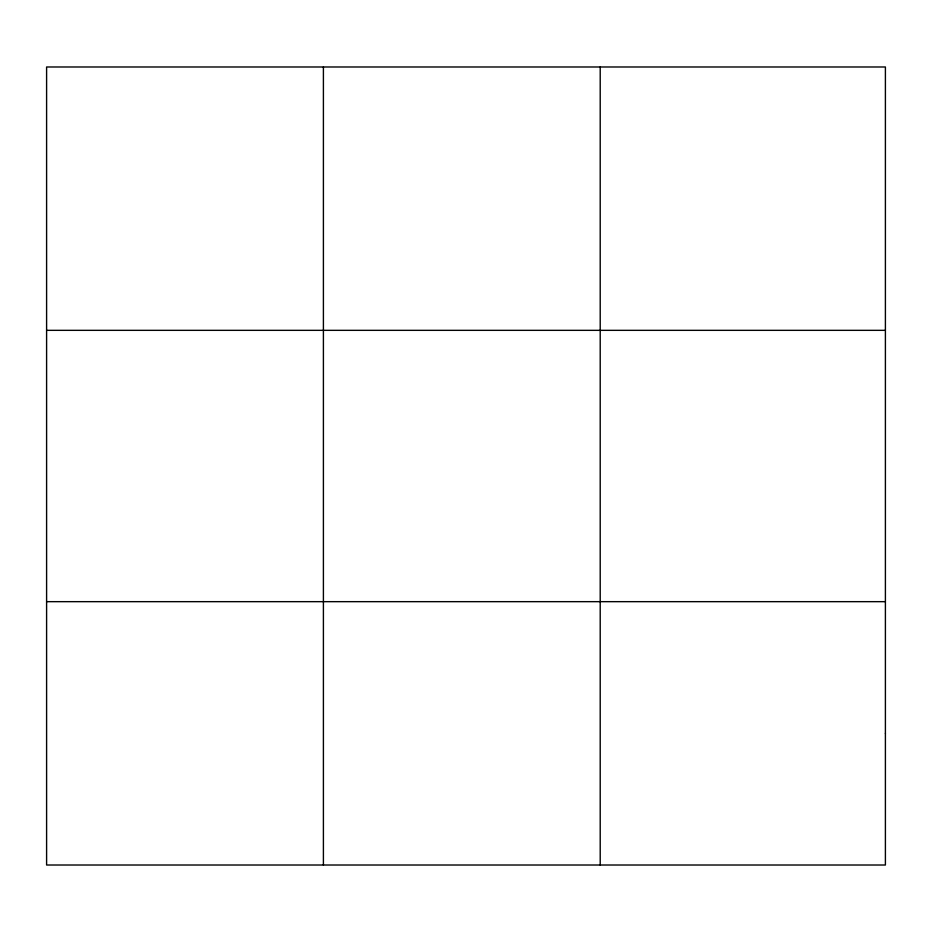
<?xml version="1.0" encoding="UTF-8"?>
<svg xmlns="http://www.w3.org/2000/svg" width="932" height="932" viewBox="0 0 932 932"><rect width="100%" height="100%" fill="white"/><g stroke="black" fill="none" stroke-linecap="round" stroke-linejoin="round"><path stroke-width="1.4" d="M323.404 66.987L323.404 865.013M600.208 66.987L600.208 865.013M46.6 330.336L885.4 330.336M46.6 601.664L885.4 601.664M885.4 733.333L885.4 865.013L46.6 865.013L46.6 66.987L885.4 66.987L885.4 733.333"/></g></svg>
